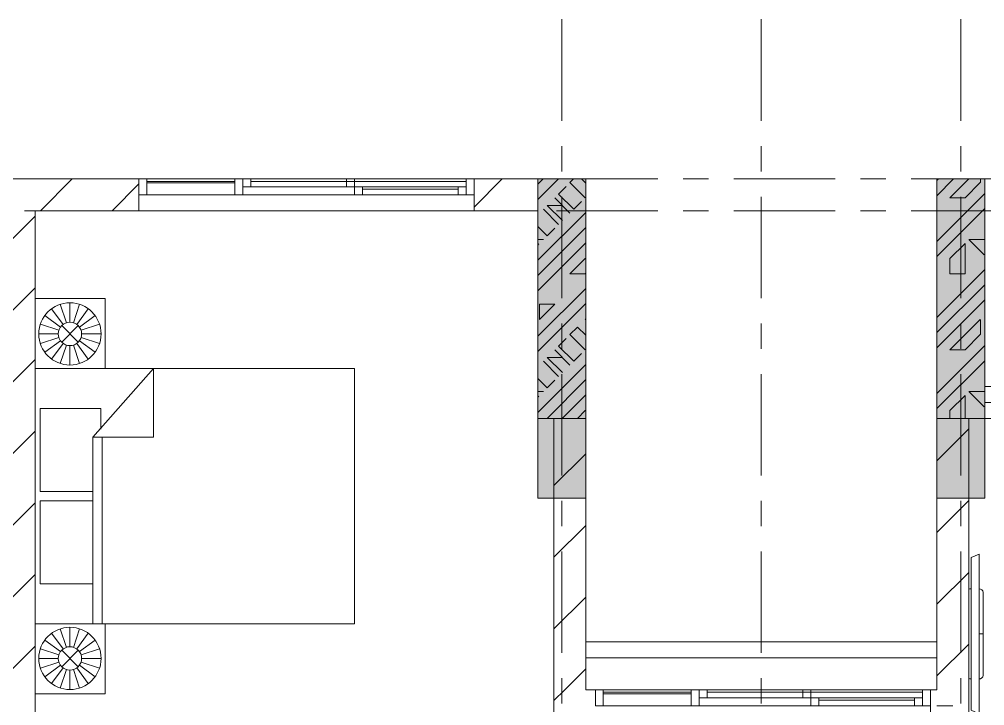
# Model space of a CAD drawing. Header units: millimetres. Extents: x -20144 to 117103, y -11426 to 48263.
# Drawn here: x 75551 to 81601, y 39300 to 43600 of the extents above; entities that cross this region are included whole.
import ezdxf

# ---------------------------------------------------------------- set-up
doc = ezdxf.new("R2010")
doc.units = ezdxf.units.MM
doc.linetypes.add('Grid Line', pattern=[22.225, 12.7, -3.175, 3.175, -3.175])
for name, color, linetype, lineweight in [('CUA', 31, 'Continuous', 9), ('HATCH-TUONG', 152, 'Continuous', 9), ('NET CAT', 3, 'Continuous', 5), ('NET-CAT', 3, 'Continuous', 9), ('NET-THAY', 2, 'Continuous', 15), ('THIET BI', 44, 'Continuous', 5), ('TRUC', 225, 'Continuous', 5)]:
    doc.layers.add(name, color=color, linetype=linetype, lineweight=lineweight)
pattern_1 = [(45, (71095.25, 0), (-476.246, 476.246), []), (45, (71190.5, 0), (-476.246, 476.246), []), (45, (71000, 0), (-476.246, 476.246), []), (45, (71476.25, 0), (-476.246, 476.246), []), (45, (71571.5, 0), (-476.246, 476.246), []), (0, (71381, 95.25), (0, 952.5), [95.25, -857.25]), (0, (71476.25, 190.5), (0, 952.5), [95.25, -857.25]), (45, (71381, 95.25), (0, 952.491), [134.683, -1212.342]), (45, (71476.25, 95.25), (0, 952.491), [134.683, -1212.342]), (0, (71381, 95.25), (0, 952.5), [95.25, -857.25]), (90, (70904.75, 95.25), (-952.5, 6e-14), [95.25, -857.25]), (90, (71000, 95.25), (-952.5, 6e-14), [190.5, -762]), (45, (70904.75, 190.5), (0, 952.491), [134.683, -1212.342]), (90, (71762, 381), (-952.5, 6e-14), [95.25, -857.25]), (0, (71666.75, 381), (0, 952.5), [95.25, -857.25]), (45, (71666.75, 381), (0, 952.491), [134.683, -1212.342]), (0, (71857.25, 95.25), (0, 952.5), [95.25, -857.25]), (0, (71857.25, 571.5), (0, 952.5), [95.25, -857.25]), (90, (72047.75, 666.75), (-952.5, 6e-14), [95.25, -857.25]), (45, (71857.25, 571.5), (0, 952.491), [269.367, -1077.66]), (45, (71952.5, 571.5), (0, 952.491), [134.683, -1212.342]), (45, (72143, 762), (0, 952.491), [134.683, -1212.342]), (0, (72143, 857.25), (0, 952.5), [95.25, -857.25]), (90, (72143, 762), (-952.5, 6e-14), [95.25, -857.25]), (0, (71476.25, 762), (0, 952.5), [95.25, -857.25]), (0, (71666.75, 857.25), (0, 952.5), [95.25, -857.25]), (90, (71571.5, 762), (-952.5, 6e-14), [95.25, -857.25]), (90, (71666.75, 762), (-952.5, 6e-14), [95.25, -857.25]), (45, (71476.25, 762), (0, 952.491), [134.684, -1212.342]), (45, (71666.75, 762), (0, 952.491), [134.684, -1212.342]), (135, (71119, 214.8), (-952.491, 6e-14), [134.683, -1212.342]), (135, (71238.1, 333.4), (-952.491, 6e-14), [134.683, -1212.342]), (135, (71309.56, 404.8), (-952.491, 6e-14), [134.683, -1212.342]), (135, (71333.4, 428.6), (-952.491, 6e-14), [134.683, -1212.342]), (135, (71381, 476.25), (-952.491, 6e-14), [134.684, -1212.342]), (135, (71404.8, 500.06), (-952.491, 6e-14), [134.683, -1212.342]), (135, (71476.25, 571.5), (-952.491, 6e-14), [134.684, -1212.342]), (135, (71523.9, 619.1), (-952.491, 6e-14), [134.684, -1212.342]), (45, (71119, 214.8), (0, 952.491), [95.25, -1251.775]), (45, (71238.1, 333.4), (0, 952.491), [67.36, -1279.665]), (45, (71404.8, 500.06), (0, 952.491), [67.36, -1279.665]), (45, (71309.56, 595.3), (0, 952.491), [67.36, -1279.665]), (45, (71476.25, 571.5), (0, 952.491), [67.36, -1279.665]), (45, (71381, 666.75), (0, 952.491), [67.36, -1279.665]), (0, (71024.2, 309.5), (0, 952.5), [190.043, -762.457]), (0, (71238.1, 523.9), (0, 952.5), [95.25, -857.25])]
pattern_2 = [(45, (71000, 0), (-224.5064, 224.5064), [])]

# ---------------------------------------------------------------- blocks, each defined once
blk = doc.blocks.new('ALC1807-ASCENT PLAZA-KET CAU 1_rvt-1-MẶT BẰNG TẦNG 5 ĐẾN TẦNG 22')
at = {"layer": 'NET CAT'}
for points in [[(8100.5, 40599.9), (8100.5, 42599.9), (7800.5, 42599.9), (7800.5, 40599.9)], [(10600.5, 40599.9), (10600.5, 42599.9), (10300.5, 42599.9), (10300.5, 40599.9)]]:
    blk.add_hatch(color=7, dxfattribs=at).paths.add_polyline_path(points, flags=0)
at = {"layer": 'NET CAT', "color": 90, "lineweight": 13}
for p, q in [((8100.5, 42599.9), (7800.5, 42599.9)), ((7800.5, 42599.9), (7800.5, 40599.9)), ((8100.5, 40599.9), (8100.5, 42599.9)), ((10600.5, 42599.9), (10300.5, 42599.9)), ((10300.5, 42599.9), (10300.5, 40599.9)), ((10600.5, 40599.9), (10600.5, 42599.9)), ((7800.5, 40599.9), (8100.5, 40599.9)), ((10300.5, 40599.9), (10600.5, 40599.9))]:
    blk.add_line(p, q, dxfattribs=at)
blk = doc.blocks.new('CUA LO GIA _LUA_1 - CUA LO GIA _LUA_ 2300-627827-MẶT BẰNG TẦNG 23')
at = {"layer": 'CUA'}
for p, q in [((332.4, 183.9), (511.1, 231.8)), ((697.4, 183.9), (332.4, 183.9)), ((-1100, 100), (-1150, 100)), ((-1150, 100), (-1150, 0)), ((-1100, 0), (-1100, 100)), ((-1100, 100), (0, 100)), ((100, 100), (0, 100)), ((0, 100), (0, 50)), ((100, 50), (100, 100)), ((100, 100), (1000, 100)), ((1000, 80), (100, 80)), ((100, 80), (100, 70)), ((100, 70), (1000, 70)), ((1100, 100), (1000, 100)), ((1000, 100), (1000, 50)), ((1000, 70), (1000, 80)), ((1100, 50), (1100, 100)), ((1150, 100), (1100, 100)), ((1100, 100), (1100, 0)), ((1150, 0), (1150, 100)), ((-1000, 50), (-1100, 50)), ((-1100, 50), (-1100, 0)), ((-1100, 0), (-1000, 0)), ((-1000, 0), (-1000, 50)), ((-1000, 50), (-100, 50)), ((-100, 30), (-1000, 30)), ((-1000, 30), (-1000, 20)), ((-1000, 20), (-100, 20)), ((-100, 0), (-1000, 0)), ((0, 50), (-100, 50)), ((-100, 50), (-100, 0)), ((-100, 20), (-100, 30)), ((-100, 0), (0, 0)), ((0, 0), (0, 50)), ((0, 50), (100, 50)), ((1000, 50), (100, 50)), ((1000, 50), (1100, 50)), ((-1150, 0), (-1100, 0)), ((1100, 0), (0, 0)), ((1100, 0), (1150, 0)), ((-697.4, -133.9), (-332.4, -133.9)), ((-332.4, -133.9), (-511.1, -181.8))]:
    blk.add_line(p, q, dxfattribs=at)
blk = doc.blocks.new('X-TV - X-TV-626358-MẶT BẰNG TẦNG 23')
at = {"layer": 'THIET BI'}
for p, q in [((2699.9, 300), (0, 300)), ((0, 300), (0, 110)), ((0, 300), (2699.9, 300)), ((0, 110), (0, 300)), ((2699.9, 10), (2699.9, 300)), ((2699.9, 300), (2699.9, 10)), ((850, 75), (1850, 75)), ((872.5, 25), (850, 75)), ((1090, 100), (1610, 100)), ((1350, 100), (1350, 75)), ((1850, 75), (1827.5, 25)), ((1827.5, 25), (872.5, 25))]:
    blk.add_line(p, q, dxfattribs=at)
for centre, start_param, end_param in [((1090, 75), 0, 1.570796), ((1610, 75), 4.712389, 6.283185), ((1090, 25), 1.570796, 2.237229), ((1610, 25), 4.045957, 4.712389)]:
    blk.add_ellipse(centre, major_axis=(0, 25), ratio=0.9, start_param=start_param, end_param=end_param, dxfattribs=at)
blk = doc.blocks.new('X-PHONG NGU 2 - X-PHONG NGU 2_Recovery_-626354-MẶT BẰNG TẦNG 23')
at = {"layer": 'CUA'}
for p, q in [((-1050, 100), (-1000, 100)), ((-1050, 0), (-1050, 100)), ((-1000, 100), (-450, 100)), ((-1000, 85), (-1000, 100)), ((-1000, 100), (-1000, 0)), ((-450, 85), (-1000, 85)), ((-1000, 75), (-450, 75)), ((-1000, 0), (-1000, 75)), ((-450, 100), (-450, 85)), ((-450, 100), (-400, 100)), ((-450, 0), (-450, 100)), ((-450, 75), (-450, 0)), ((-400, 100), (-350, 100)), ((-400, 50), (-400, 100)), ((-400, 100), (-400, 0)), ((-350, 100), (250, 100)), ((-350, 85), (-350, 100)), ((-350, 100), (-350, 50)), ((250, 85), (-350, 85)), ((250, 100), (1000, 100)), ((250, 85), (250, 100)), ((250, 100), (250, 85)), ((250, 100), (300, 100)), ((250, 50), (250, 100)), ((1000, 85), (250, 85)), ((300, 100), (300, 50)), ((1000, 100), (1000, 85)), ((1000, 100), (1050, 100)), ((1000, 0), (1000, 100)), ((1050, 100), (1050, 0)), ((-1000, 0), (-1050, 0)), ((-450, 0), (-1000, 0)), ((-400, 0), (-450, 0)), ((-400, 50), (300, 50)), ((-400, 0), (-400, 50)), ((-350, 50), (-400, 50)), ((300, 0), (-400, 0)), ((300, 50), (250, 50)), ((300, 50), (300, 0)), ((300, 50), (350, 50)), ((300, 0), (300, 50)), ((350, 0), (300, 0)), ((350, 50), (950, 50)), ((350, 35), (350, 50)), ((350, 50), (350, 0)), ((950, 35), (350, 35)), ((950, 0), (350, 0)), ((950, 50), (950, 35)), ((950, 50), (1000, 50)), ((950, 0), (950, 50)), ((1000, 0), (950, 0)), ((1000, 50), (1000, 0)), ((1050, 0), (1000, 0))]:
    blk.add_line(p, q, dxfattribs=at)
blk = doc.blocks.new('X-GIUONG - X-GIUONG-626367-MẶT BẰNG TẦNG 23')
at = {"layer": 'THIET BI'}
for p, q in [((-800, 2000), (800, 2000)), ((-800, 0.1), (-800, 2000)), ((-800, 0.1), (-800, 2000)), ((-800, 2000), (800, 2000)), ((800, 2000), (800, 0.1)), ((800, 2000), (800, 0.1)), ((-800, 740), (-370, 740)), ((-370, 360), (-800, 740)), ((-370, 740), (-370, 360)), ((-1239, 439), (-800, 439)), ((-1239, 0.1), (-1239, 439)), ((-1239, 439), (-1239, 0.1)), ((-800, 439), (-1239, 439)), ((-800, 439), (-800, 0.1)), ((-800, 0.1), (-800, 439)), ((800, 439), (1239, 439)), ((800, 0.1), (800, 439)), ((800, 439), (1239, 439)), ((800, 0.1), (800, 439)), ((1239, 439), (1239, 0.1)), ((1239, 439), (1239, 0.1)), ((-1059.6, 276.6), (-1131.2, 375.2)), ((-1039.2, 287), (-1076.9, 402.9)), ((-1016.6, 290.5), (-1016.6, 412.5)), ((-993.9, 287), (-956.3, 402.9)), ((-973.5, 276.6), (-901.9, 375.2)), ((-550, 410), (-420, 410)), ((-550, 30), (-550, 410)), ((-370, 420), (800, 420)), ((973.5, 276.6), (901.9, 375.2)), ((993.9, 287), (956.3, 402.9)), ((1016.6, 290.5), (1016.6, 412.5)), ((1039.2, 287), (1076.9, 402.9)), ((1059.6, 276.6), (1131.2, 375.2)), ((-1075.8, 260.4), (-1174.4, 332.1)), ((-957.4, 260.4), (-858.7, 332.1)), ((800, 360), (-370, 360)), ((-30, 360), (-30, 30)), ((30, 30), (30, 360)), ((550, 360), (550, 30)), ((957.4, 260.4), (858.7, 332.1)), ((1075.8, 260.4), (1174.4, 332.1)), ((-1086.1, 240), (-1202.1, 277.7)), ((-1068.3, 269.1), (-964.8, 165.6)), ((-1068.3, 165.6), (-964.8, 269.1)), ((-947, 240), (-831, 277.7)), ((947, 240), (831, 277.7)), ((1068.3, 269.1), (964.8, 165.6)), ((1068.3, 165.6), (964.8, 269.1)), ((1086.1, 240), (1202.1, 277.7)), ((-1089.7, 217.4), (-1211.7, 217.4)), ((-1086.1, 194.8), (-1202.1, 157.1)), ((-947, 194.8), (-831, 157.1)), ((-943.4, 217.4), (-821.4, 217.4)), ((-821.4, 217.4), (-943.4, 217.4)), ((943.4, 217.4), (821.4, 217.4)), ((821.4, 217.4), (943.4, 217.4)), ((947, 194.8), (831, 157.1)), ((1086.1, 194.8), (1202.1, 157.1)), ((1089.7, 217.4), (1211.7, 217.4)), ((-1075.8, 174.4), (-1174.4, 102.7)), ((-1059.6, 158.2), (-1131.2, 59.5)), ((-1039.2, 147.8), (-1076.9, 31.8)), ((-1016.6, 144.2), (-1016.6, 22.2)), ((-993.9, 147.8), (-956.3, 31.8)), ((-973.5, 158.2), (-901.9, 59.5)), ((-957.4, 174.4), (-858.7, 102.7)), ((957.4, 174.4), (858.7, 102.7)), ((973.5, 158.2), (901.9, 59.5)), ((993.9, 147.8), (956.3, 31.8)), ((1016.6, 144.2), (1016.6, 22.2)), ((1039.2, 147.8), (1076.9, 31.8)), ((1059.6, 158.2), (1131.2, 59.5)), ((1075.8, 174.4), (1174.4, 102.7)), ((-30, 30), (-550, 30)), ((550, 30), (30, 30))]:
    blk.add_line(p, q, dxfattribs=at)
for centre, radius in [((-1016.6, 217.4), 195.1), ((1016.6, 217.4), 195.1), ((-1016.6, 217.4), 73.2), ((1016.6, 217.4), 73.2)]:
    blk.add_circle(centre, radius, dxfattribs=at)

msp = doc.modelspace()

# ---------------------------------------------------------------- hatches: boundary and pattern name
at = {"layer": 'HATCH-TUONG', "lineweight": 5}
h = msp.add_hatch(dxfattribs=at)
h.set_pattern_fill('FP_4', color=256, style=0, pattern_type=2)
h.set_pattern_definition(pattern_2)
h.paths.add_polyline_path([(75650.5, 42399.9), (75650.5, 42599.9), (74995.5, 42599.9), (74995.5, 42399.9), (75559.9, 42399.9)], flags=0)
h.paths.add_polyline_path([(72895.5, 42399.9), (72895.5, 42599.9), (72650.5, 42599.9), (72650.5, 42399.9)], flags=0)
h = msp.add_hatch(dxfattribs=at)
h.set_pattern_fill('FP_4', color=256, style=0, pattern_type=2)
h.set_pattern_definition(pattern_2)
h.paths.add_polyline_path([(75650.5, 42399.9), (76300.5, 42399.9), (76300.5, 42599.9), (75650.5, 42599.9), (75650.5, 42499.9)], flags=0)
h.paths.add_polyline_path([(78400.5, 42399.9), (78800.5, 42399.9), (78800.5, 42599.9), (78400.5, 42599.9), (78400.5, 42499.9)], flags=0)
h = msp.add_hatch(dxfattribs=at)
h.set_pattern_fill('FP_4', color=256, style=0, pattern_type=2)
h.set_pattern_definition(pattern_2)
h.paths.add_polyline_path([(75450.5, 32999.9), (75650.5, 32999.9), (75650.5, 42399.9), (75450.5, 42399.9), (75450.5, 33113.2)], flags=0)
h = msp.add_hatch(dxfattribs=at)
h.set_pattern_fill('FP_4', color=256, style=0, pattern_type=2)
h.set_pattern_definition(pattern_2)
h.paths.add_polyline_path([(78900.5, 39399.9), (79100.5, 39399.9), (79100.5, 41099.9), (78900.5, 41099.9), (78900.5, 39688.7)], flags=0)
h = msp.add_hatch(dxfattribs=at)
h.set_pattern_fill('FP_4', color=256, style=0, pattern_type=2)
h.set_pattern_definition(pattern_2)
h.paths.add_polyline_path([(81300.5, 39299.9), (81500.5, 39299.9), (81500.5, 41100), (81300.5, 41100), (81300.5, 39399.9)], flags=0)
h = msp.add_hatch(dxfattribs=at)
h.set_pattern_fill('FP_4', color=256, style=0, pattern_type=2)
h.set_pattern_definition(pattern_2)
h.paths.add_polyline_path([(78900.5, 39199.9), (79160.5, 39199.9), (79160.5, 39399.9), (78900.5, 39399.9)], flags=0)
h.paths.add_polyline_path([(81260.5, 39199.9), (81400.5, 39199.9), (81400.5, 39299.9), (81300.5, 39299.9), (81300.5, 39399.9), (81260.5, 39399.9), (81260.5, 39299.9)], flags=0)
h = msp.add_hatch(dxfattribs=at)
h.set_pattern_fill('FP_4', color=256, style=0, pattern_type=2)
h.set_pattern_definition(pattern_2)
h.paths.add_polyline_path([(81400.5, 35749.9), (81500.5, 35749.9), (81500.5, 39299.9), (81400.5, 39299.9), (81400.5, 35849.9)], flags=0)
at = {"layer": 'NET CAT'}
h = msp.add_hatch(dxfattribs=at)
h.set_pattern_fill('FP_1', color=256, style=0, pattern_type=2)
h.set_pattern_definition(pattern_1)
h.paths.add_polyline_path([(79100.5, 41099.9), (79100.5, 42599.9), (78800.5, 42599.9), (78800.5, 41099.9)], flags=0)
h = msp.add_hatch(dxfattribs=at)
h.set_pattern_fill('FP_1', color=256, style=0, pattern_type=2)
h.set_pattern_definition(pattern_1)
h.paths.add_polyline_path([(81600.5, 41099.9), (81600.5, 42599.9), (81300.5, 42599.9), (81300.5, 41099.9)], flags=0)

# ---------------------------------------------------------------- linework, layer by layer
at = {"layer": 'NET CAT', "lineweight": 13}
for p, q in [((78800.5, 42599.9), (78800.5, 41099.9)), ((79100.5, 42599.9), (78800.5, 42599.9)), ((79100.5, 41099.9), (79100.5, 42599.9)), ((81300.5, 42599.9), (81300.5, 41099.9)), ((81600.5, 42599.9), (81300.5, 42599.9)), ((81600.5, 41099.9), (81600.5, 42599.9)), ((78800.5, 41099.9), (79100.5, 41099.9)), ((81300.5, 41099.9), (81600.5, 41099.9))]:
    msp.add_line(p, q, dxfattribs=at)
at = {"layer": 'NET-CAT', "lineweight": 15}
for p, q in [((75650.5, 42599.9), (74995.5, 42599.9)), ((76300.5, 42599.9), (75650.5, 42599.9)), ((78800.5, 42599.9), (78400.5, 42599.9)), ((78800.5, 42399.9), (78800.5, 42599.9)), ((76300.5, 42399.9), (76300.5, 42499.9)), ((78400.5, 42499.9), (78400.5, 42399.9)), ((75650.5, 38799.9), (75650.5, 42399.9)), ((75650.5, 42399.9), (76300.5, 42399.9)), ((78400.5, 42399.9), (78800.5, 42399.9)), ((79100.5, 41099.9), (78900.5, 41099.9)), ((78900.5, 41099.9), (78900.5, 39399.9)), ((79100.5, 39399.9), (79100.5, 41099.9)), ((81300.5, 41100), (81300.5, 39399.9)), ((81500.5, 41100), (81300.5, 41100)), ((81500.5, 39299.9), (81500.5, 41100)), ((78900.5, 39399.9), (78900.5, 39199.9)), ((79160.5, 39399.9), (79100.5, 39399.9)), ((81300.5, 39399.9), (81260.5, 39399.9)), ((81260.5, 39299.9), (81260.5, 39199.9)), ((81500.5, 35749.9), (81500.5, 39299.9))]:
    msp.add_line(p, q, dxfattribs=at)
at = {"layer": 'NET-CAT'}
for p, q in [((81300.5, 39299.9), (81400.5, 39299.9)), ((81400.5, 39299.9), (81300.5, 39299.9))]:
    msp.add_line(p, q, dxfattribs=at)
at = {"layer": 'NET-THAY', "lineweight": 9}
for p, q in [((78400.5, 42399.9), (76300.5, 42399.9)), ((79100.5, 39699.9), (81300.5, 39699.9)), ((81300.5, 39599.9), (79100.5, 39599.9))]:
    msp.add_line(p, q, dxfattribs=at)
at = {"layer": 'TRUC', "linetype": 'Grid Line', "ltscale": 50}
for p, q in [((78950.5, 43599.9), (78950.5, -4500.1)), ((80200.5, 43599.9), (80200.5, -7167.6)), ((81450.5, 43599.9), (81450.5, -4500.1)), ((114000.5, 42599.9), (59963.7, 42599.9)), ((114000.5, 42399.9), (56593, 42399.9))]:
    msp.add_line(p, q, dxfattribs=at)

# ---------------------------------------------------------------- block references
at = {"lineweight": 5}
msp.add_blockref('ALC1807-ASCENT PLAZA-KET CAU 1_rvt-1-MẶT BẰNG TẦNG 5 ĐẾN TẦNG 22', (71000, -0.1), dxfattribs=at)
at = {"lineweight": 9}
for name, p in [('X-PHONG NGU 2 - X-PHONG NGU 2_Recovery_-626354-MẶT BẰNG TẦNG 23', (77350.5, 42499.9)), ('CUA LO GIA _LUA_1 - CUA LO GIA _LUA_ 2300-627827-MẶT BẰNG TẦNG 23', (82750.5, 41199.9)), ('X-PHONG NGU 2 - X-PHONG NGU 2_Recovery_-626354-MẶT BẰNG TẦNG 23', (80210.5, 39299.9))]:
    msp.add_blockref(name, p, dxfattribs=at)
at = {"lineweight": 9, "rotation": 270}
for name, p in [('X-GIUONG - X-GIUONG-626367-MẶT BẰNG TẦNG 23', (75650.5, 40612.5)), ('X-TV - X-TV-626358-MẶT BẰNG TẦNG 23', (81490.5, 41099.9))]:
    msp.add_blockref(name, p, dxfattribs=at)

doc.saveas('drawing.dxf')
